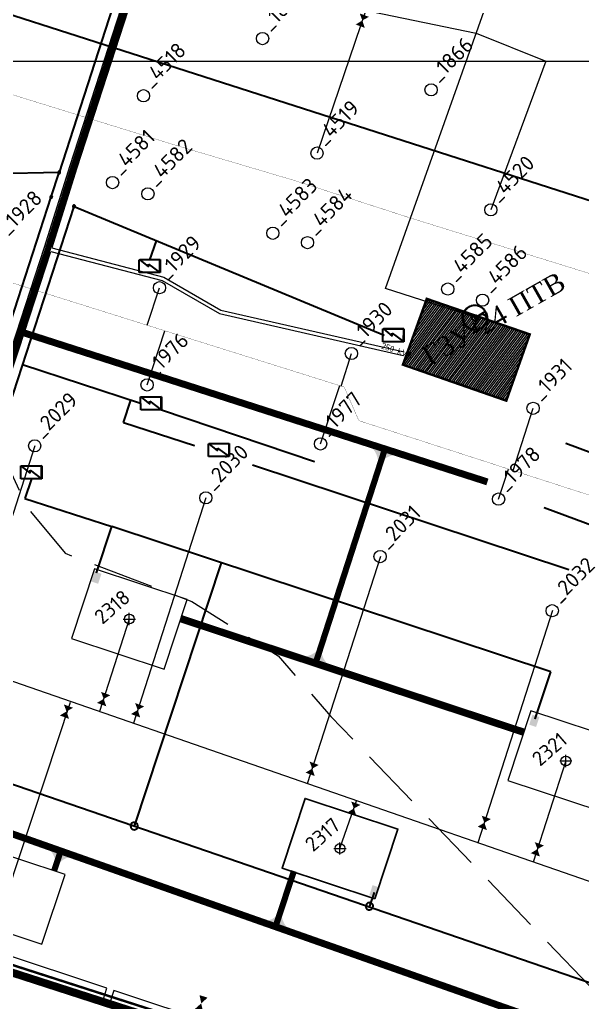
# Model space of a CAD drawing. Header units: millimetres. Extents: x 519 to 9564855, y -810 to 5021775.
# Drawn here: x 9536271 to 9536732, y 4997231 to 4998034 of the extents above; entities that cross this region are included whole.
import ezdxf

# ---------------------------------------------------------------- set-up
doc = ezdxf.new("R2010")
doc.units = ezdxf.units.MM
doc.header["$LTSCALE"] = 2
doc.header["$MEASUREMENT"] = 0
doc.header["$PDMODE"] = 2
doc.header["$PDSIZE"] = 5
doc.linetypes.add('92051501$0$GROUND2', pattern=[35, 25, -10])
for name, color, linetype in [('COMPOUND', 3, 'Continuous'), ('Existing roads', 41, 'Continuous'), ('FIBERGLASS', 212, 'Continuous'), ('Future Roads', 44, 'Continuous'), ('OilColl&Flowlines', 3, 'Continuous'), ('OLD WELLS(dr.bfr2000)', 24, 'Continuous'), ('ROAD_FIELD', 255, '92051501$0$GROUND2'), ('ROAD_GROUND', 9, 'Continuous'), ('Stage 10 wells', 7, 'Continuous'), ('Stage 9.Frame&Text', 7, 'Continuous'), ('Скважины на 2015 год', 7, 'Continuous')]:
    doc.layers.add(name, color=color, linetype=linetype)
for name, color, linetype, lineweight in [('PPLINE_GAS', 4, 'GAS_LINE', 30), ('WELLS(drilled after 2000y)', 6, 'Continuous', 40), ('Электро', 1, 'Continuous', 30), ('Электроснаб', 1, 'Continuous', 18), ('Электроснабжене', 1, 'Continuous', 18)]:
    doc.layers.add(name, color=color, linetype=linetype, lineweight=lineweight)
doc.styles.add('92051501$0$STANDARD', font='simplex.shx')
doc.styles.add('Elect', font='isocpeur.ttf')
doc.styles.add('GeoApp', font='', dxfattribs={"height": 1})
doc.styles.get("Standard").update_dxf_attribs({"font": 'isocpeur.ttf', "width": 0.5})
doc.styles.get('GeoApp').set_extended_font_data('D431', italic=True)
doc.linetypes.add('g5_121_g', pattern='A,4,-0.4,["Г",GeoApp,S=1,R=0,X=0,Y=-0.5],-1.2,12', length=17.6)
doc.linetypes.add('GAS_LINE', pattern='A,0.5,-0.2,["G",92051501$0$STANDARD,S=0.1,R=0,X=-0.1,Y=-0.05],-0.05', length=0.75)
doc.linetypes.add('WTR_LINE', pattern='A,0.5,-0.2,["W",92051501$0$STANDARD,S=0.1,R=0,X=-0.1,Y=-0.05],-0.05', length=0.75)

# ---------------------------------------------------------------- blocks, each defined once
blk = doc.blocks.new('92051501$0$VALVE')
at = {"layer": 'OilColl&Flowlines'}
for points in [[(-5.97, -3.45), (-5.97, 3.45), (0, 0)], [(5.97, -3.45), (0, 0), (5.97, 3.45)]]:
    blk.add_solid(points, dxfattribs=at)
blk = doc.blocks.new('92051501$0$WELLPAD')
at = {"flags": 128}
blk.add_lwpolyline([(40, -30), (-40, -30), (-40, 30), (40, 30)], close=True, dxfattribs=at)

msp = doc.modelspace()

# ---------------------------------------------------------------- hatches: boundary and pattern name
at = {"layer": 'Future Roads', "linetype": 'ByBlock', "lineweight": 0, "ltscale": 25}
h = msp.add_hatch(color=256, dxfattribs=at)
h.paths.add_polyline_path([(9536565.93638, 4997673.34628), (9536564.34914, 4997673.94304, 0.155118741), (9536559.81649, 4997683.48005), (9536568.37209, 4997680.72691)])
h.paths.add_polyline_path([(9536567.46209, 4997672.77265), (9536565.93638, 4997673.34628), (9536568.37209, 4997680.72691), (9536577.16802, 4997677.89643, 0.161550784)])
h = msp.add_hatch(color=256, dxfattribs=at)
h.paths.add_polyline_path([(9536516.49446, 4997518.0028), (9536518.0817, 4997517.40604, 0.155118741), (9536522.61435, 4997507.86903), (9536514.05875, 4997510.62217)])
h.paths.add_polyline_path([(9536514.96875, 4997518.57643), (9536516.49446, 4997518.0028), (9536514.05875, 4997510.62217), (9536505.26282, 4997513.45265, 0.161550784)])
h = msp.add_hatch(color=256, dxfattribs=at)
h.paths.add_polyline_path([(9536302.11899, 4997345.0981), (9536300.53175, 4997345.69486, 0.155118741), (9536295.9991, 4997355.23188), (9536304.5547, 4997352.47873)])
h.paths.add_polyline_path([(9536303.6447, 4997344.52447), (9536302.11899, 4997345.0981), (9536304.5547, 4997352.47873), (9536313.35063, 4997349.64825, 0.161550784)])
h = msp.add_hatch(color=256, dxfattribs=at)
h.paths.add_polyline_path([(9536484.09552, 4997301.84749), (9536485.68276, 4997301.25073, 0.155118741), (9536490.21541, 4997291.71372), (9536481.65981, 4997294.46686)])
h.paths.add_polyline_path([(9536482.56982, 4997302.42112), (9536484.09552, 4997301.84749), (9536481.65981, 4997294.46686), (9536472.86388, 4997297.29734, 0.161550784)])
at = {"layer": 'Скважины на 2015 год', "linetype": 'ByBlock', "lineweight": 0, "ltscale": 5}
h = msp.add_hatch(dxfattribs=at)
h.set_pattern_fill('ANSI31', color=5, scale=12, angle=7.57251357, style=0)
h.set_pattern_definition([(52.572513574, (752248.8094, -1214956.3362), (-1.19118473032, 0.9116353099), [])])
h.paths.add_polyline_path([(9536585.62518, 4997752.79814), (9536669.59348, 4997723.16227), (9536688.2184, 4997775.93287), (9536604.2501, 4997805.56874)])
h.paths.add_polyline_path([(9536607.07438, 4997740.44628), (9536712.29511, 4997800.15295), (9536695.43491, 4997829.86558), (9536590.21418, 4997770.15891)], flags=9)
at = {"layer": 'Электро'}
for points in [[(9536329.88758, 4997574.63383), (9536335.49981, 4997572.77684), (9536338.20704, 4997580.9587), (9536332.59481, 4997582.81569)], [(9536688.05714, 4997457.62645), (9536693.66938, 4997455.76946), (9536696.37661, 4997463.95132), (9536690.76437, 4997465.80831)], [(9536557.26433, 4997318.29867), (9536562.87656, 4997316.44168), (9536565.58379, 4997324.62354), (9536559.97156, 4997326.48053)]]:
    msp.add_hatch(color=256, dxfattribs=at).paths.add_polyline_path(points)
at = {"layer": 'Электроснаб', "lineweight": 0}
for points in [[(9536329.88758, 4997574.63383), (9536335.49981, 4997572.77684), (9536338.20704, 4997580.9587), (9536332.59481, 4997582.81569)], [(9536688.05714, 4997457.62645), (9536693.66938, 4997455.76946), (9536696.37661, 4997463.95132), (9536690.76437, 4997465.80831)], [(9536557.26433, 4997318.29867), (9536562.87656, 4997316.44168), (9536565.58379, 4997324.62354), (9536559.97156, 4997326.48053)]]:
    msp.add_hatch(color=1, dxfattribs=at).paths.add_polyline_path(points)
at = {"layer": 'Электроснабжене', "lineweight": 0}
for points in [[(9536329.88758, 4997574.63383), (9536335.49981, 4997572.77684), (9536338.20704, 4997580.9587), (9536332.59481, 4997582.81569)], [(9536688.05714, 4997457.62645), (9536693.66938, 4997455.76946), (9536696.37661, 4997463.95132), (9536690.76437, 4997465.80831)], [(9536557.26433, 4997318.29867), (9536562.87656, 4997316.44168), (9536565.58379, 4997324.62354), (9536559.97156, 4997326.48053)]]:
    msp.add_hatch(color=1, dxfattribs=at).paths.add_polyline_path(points)

# ---------------------------------------------------------------- linework, layer by layer
at = {"color": 5, "linetype": 'WTR_LINE', "lineweight": 0, "ltscale": 20, "const_width": 0.2}
msp.add_lwpolyline([(9534970.03, 4998379.61), (9535160.17, 4998317.49), (9535255.24, 4998286.43), (9535350.01, 4998254.42), (9535444.62, 4998221.88), (9535541.28, 4998196.76), (9535636.81, 4998167.18), (9535732.33, 4998137.6), (9535827.86, 4998108.02), (9535923.38, 4998078.44), (9536018.91, 4998048.86), (9536114.43, 4998019.28), (9536209.96, 4997989.71), (9536305.48, 4997960.13), (9536401.01, 4997930.55), (9536496.9, 4997902.16), (9536592.06, 4997871.39), (9536687.59, 4997841.81), (9536783.11, 4997812.23), (9536878.64, 4997782.65), (9536974.16, 4997753.07), (9537050.97, 4997729.29)], dxfattribs=at)
at = {"layer": 'COMPOUND', "lineweight": 0, "const_width": 2, "elevation": 0}
msp.add_lwpolyline([(9536688.50693, 4997776.64722), (9536669.30495, 4997722.44792), (9536584.75936, 4997751.88279), (9536604.26132, 4997805.68208), (9536688.50693, 4997776.64722)], dxfattribs=at)
at = {"layer": 'DEFPOINTS', "color": 1, "lineweight": 0, "ltscale": 80}
msp.add_point((9536718, 4997428), dxfattribs=at)
at = {"layer": 'Existing roads', "color": 0, "linetype": 'ByBlock', "lineweight": 0, "ltscale": 80}
msp.add_line((9533000, 4998000), (9548000, 4998000), dxfattribs=at)
at = {"layer": 'Existing roads', "lineweight": 0, "const_width": 5.7, "flags": 128}
for points in [[(9536653.87308, 4997656.03462), (9536275.0253, 4997777.82014)], [(9534695.73982, 4997761.97529), (9537987.91265, 4996697.63345)], [(9536156.1449, 4997406.83021), (9537089.66933, 4997077.86056)]]:
    msp.add_lwpolyline(points, dxfattribs=at)
at = {"layer": 'FIBERGLASS', "lineweight": 0}
for points, const_width in [([(9534504.58, 4997448.42), (9534513.54, 4997479.12), (9534615.88, 4997531.57), (9534692.3, 4997768.79), (9535205.12249, 4997603.68678), (9535767.37692, 4997422.15728), (9535970.77513, 4997356.48811), (9536109.3207, 4997311.48231), (9536413.59982, 4997213.51771), (9536608.27886, 4997150.66361), (9536821.8264, 4997081.71764), (9537068.05, 4997002.22187)], 2), ([(9535085.72343, 4997637.29764), (9537983.34114, 4996705.15232), (9538036.41897, 4996871.78691), (9539300.70304, 4996479.46424), (9539854.97263, 4997035.43373), (9541157.78752, 4996595.10264)], 1)]:
    msp.add_lwpolyline(points, dxfattribs=dict(at, const_width=const_width))
at = {"layer": 'Future Roads', "linetype": 'ByBlock', "lineweight": 0}
msp.add_line((9536150.48296, 4997408.82545), (9537000, 4997109.45961), dxfattribs=at)
at = {"layer": 'Future Roads', "linetype": 'ByBlock', "lineweight": 0, "const_width": 5}
msp.add_lwpolyline([(9536514.17401, 4997510.39367), (9536569.23631, 4997680.42395)], dxfattribs=at)
at = {"layer": 'Future Roads', "linetype": 'ByBlock', "lineweight": 0, "ltscale": 25, "const_width": 6}
msp.add_lwpolyline([(9536403.22681, 4997544.23353), (9536683.6126, 4997451.45896)], dxfattribs=at)
at = {"layer": 'Future Roads', "linetype": 'ByBlock', "lineweight": 0, "const_width": 5, "elevation": 0.00005}
for points in [[(9536299.62052, 4997338.57956), (9536304.86254, 4997354.4228)], [(9536480.55794, 4997292.50857), (9536495.61025, 4997338.00199)]]:
    msp.add_lwpolyline(points, dxfattribs=at)
at = {"layer": 'OilColl&Flowlines', "linetype": 'ByBlock', "lineweight": 0}
for p, q in [((9536554.44079, 4998041.48844), (9536514.5, 4997924.8)), ((9536261, 4997319.3), (9536312.86871, 4997476.05901)), ((9536533.29, 4997356.45), (9536546.73619, 4997395.49166))]:
    msp.add_line(p, q, dxfattribs=at)
at = {"layer": 'OilColl&Flowlines', "lineweight": 0}
for p, q in [((9537054.13684, 4997219.54957), (9535176.20577, 4997870.72557)), ((9536375.55166, 4997784.12942), (9536385.7, 4997814.8)), ((9536375.5, 4997735.3), (9536390.11342, 4997779.5635)), ((9536534.13918, 4997734.40345), (9536542.6, 4997761)), ((9536517.4, 4997687.1), (9536533.07157, 4997734.73821)), ((9536674.91455, 4997665.36949), (9536691.2, 4997716.2)), ((9536663, 4997642), (9536671.0918, 4997666.57643)), ((9536342.7243, 4997242.21901), (9535778.79306, 4997428.81364)), ((9536339.8971, 4997233.67459), (9536342.7243, 4997242.21901)), ((9536348.42057, 4997240.33421), (9536345.59338, 4997231.7898)), ((9537068.05, 4997002.22187), (9536348.42057, 4997240.33421)), ((9536345.59338, 4997231.7898), (9536339.8971, 4997233.67459))]:
    msp.add_line(p, q, dxfattribs=at)
at = {"layer": 'OilColl&Flowlines', "color": 3, "linetype": 'ByBlock', "lineweight": 0, "ltscale": 25}
for p, q in [((9536283.6, 4997685.5), (9536226.22449, 4997506.62967)), ((9536423.6, 4997643), (9536364.35328, 4997458.73327)), ((9536566.32471, 4997595.12257), (9536506.57882, 4997409.4163)), ((9536707.12471, 4997550.92257), (9536645.94795, 4997361.0898)), ((9536361, 4997544), (9536336.72259, 4997468.31426)), ((9536718, 4997428), (9536691.38767, 4997345.3335))]:
    msp.add_line(p, q, dxfattribs=at)
at = {"layer": 'OilColl&Flowlines', "lineweight": 0}
for points in [[(9536643.562, 4997790.758), (9536570.578, 4997814.166), (9536749.14, 4998316.423)], [(9535923.344, 4998171.854), (9536644.76093, 4998022.82685)], [(9536644.76093, 4998022.82685), (9536701.76796, 4998000)], [(9536701.76796, 4998000), (9536656.7, 4997878.4)], [(9536643.56173, 4997800.7287), (9536643.56173, 4997800.7287), (9536644.09146, 4997800.71831), (9536644.61079, 4997800.67677), (9536645.13013, 4997800.60406), (9536645.63908, 4997800.52097), (9536646.13764, 4997800.39633), (9536646.62581, 4997800.2613), (9536647.11399, 4997800.09511), (9536647.58139, 4997799.90815), (9536648.03841, 4997799.70042), (9536648.48504, 4997799.47191), (9536648.92128, 4997799.22263), (9536649.34713, 4997798.95257), (9536649.75221, 4997798.66174), (9536650.14691, 4997798.35014), (9536650.52083, 4997798.02816), (9536650.88437, 4997797.68539), (9536651.22713, 4997797.32186), (9536651.5595, 4997796.94794), (9536651.8711, 4997796.55324), (9536652.16193, 4997796.14816), (9536652.43199, 4997795.72231), (9536652.68127, 4997795.28606), (9536652.90977, 4997794.83943), (9536653.1279, 4997794.38242), (9536653.31486, 4997793.90463), (9536653.48104, 4997793.42684), (9536653.61607, 4997792.92828), (9536653.73032, 4997792.42972), (9536653.8238, 4997791.92077), (9536653.89651, 4997791.40143), (9536653.93806, 4997790.87171), (9536653.94845, 4997790.34199), (9536653.94845, 4997790.34199), (9536653.93806, 4997789.80188), (9536653.89651, 4997789.27216), (9536653.8238, 4997788.75282), (9536653.73032, 4997788.24387), (9536653.61607, 4997787.74531), (9536653.48104, 4997787.24675), (9536653.31486, 4997786.75857), (9536653.1279, 4997786.29117), (9536652.90977, 4997785.83416), (9536652.68127, 4997785.38753), (9536652.43199, 4997784.95129), (9536652.16193, 4997784.52543), (9536651.8711, 4997784.12035), (9536651.5595, 4997783.72565), (9536651.22713, 4997783.35173), (9536650.88437, 4997782.9882), (9536650.52083, 4997782.64544), (9536650.14691, 4997782.32345), (9536649.75221, 4997782.01185), (9536649.34713, 4997781.72102), (9536648.92128, 4997781.45097), (9536648.48504, 4997781.20168), (9536648.03841, 4997780.97318), (9536647.58139, 4997780.76544), (9536647.11399, 4997780.57848), (9536646.62581, 4997780.42268), (9536646.13764, 4997780.27727), (9536645.63908, 4997780.16301), (9536645.13013, 4997780.06953), (9536644.61079, 4997780.00721), (9536644.09146, 4997779.96567), (9536643.56173, 4997779.95528), (9536643.56173, 4997779.95528), (9536643.02163, 4997779.96567), (9536642.4919, 4997780.00721), (9536641.97257, 4997780.06953), (9536641.46362, 4997780.16301), (9536640.95467, 4997780.27727), (9536640.4665, 4997780.42268), (9536639.97832, 4997780.57848), (9536639.51092, 4997780.76544), (9536639.04352, 4997780.97318), (9536638.59689, 4997781.20168), (9536638.16065, 4997781.45097), (9536637.74518, 4997781.72102), (9536637.3401, 4997782.01185), (9536636.9454, 4997782.32345), (9536636.57148, 4997782.64544), (9536636.20794, 4997782.9882), (9536635.86518, 4997783.35173), (9536635.53281, 4997783.72565), (9536635.23159, 4997784.12035), (9536634.94077, 4997784.52543), (9536634.67071, 4997784.95129), (9536634.42143, 4997785.38753), (9536634.19292, 4997785.83416), (9536633.98519, 4997786.29117), (9536633.79823, 4997786.75857), (9536633.64243, 4997787.24675), (9536633.49701, 4997787.74531), (9536633.38276, 4997788.24387), (9536633.28928, 4997788.75282), (9536633.22696, 4997789.27216), (9536633.18541, 4997789.80188), (9536633.17502, 4997790.34199), (9536633.17502, 4997790.34199), (9536633.18541, 4997790.87171), (9536633.22696, 4997791.40143), (9536633.28928, 4997791.92077), (9536633.38276, 4997792.42972), (9536633.49701, 4997792.92828), (9536633.64243, 4997793.42684), (9536633.79823, 4997793.90463), (9536633.98519, 4997794.38242), (9536634.19292, 4997794.83943), (9536634.42143, 4997795.28606), (9536634.67071, 4997795.72231), (9536634.94077, 4997796.14816), (9536635.23159, 4997796.55324), (9536635.53281, 4997796.94794), (9536635.86518, 4997797.32186), (9536636.20794, 4997797.68539), (9536636.57148, 4997798.02816), (9536636.9454, 4997798.35014), (9536637.3401, 4997798.66174), (9536637.74518, 4997798.95257), (9536638.16065, 4997799.22263), (9536638.59689, 4997799.47191), (9536639.04352, 4997799.70042), (9536639.51092, 4997799.90815), (9536639.97832, 4997800.09511), (9536640.4665, 4997800.2613), (9536640.95467, 4997800.39633), (9536641.46362, 4997800.52097), (9536641.97257, 4997800.60406), (9536642.4919, 4997800.67677), (9536643.02163, 4997800.71831), (9536643.56173, 4997800.7287)], [(9536641.69213, 4997791.76497), (9536641.69213, 4997791.76497), (9536641.89986, 4997792.01425), (9536642.13876, 4997792.23237), (9536642.39842, 4997792.40894), (9536642.65809, 4997792.54397), (9536642.93853, 4997792.63745), (9536643.22936, 4997792.71016), (9536643.52019, 4997792.74132), (9536643.81102, 4997792.74132), (9536644.09146, 4997792.71016), (9536644.3719, 4997792.64784), (9536644.63157, 4997792.56475), (9536644.87046, 4997792.45049), (9536645.09897, 4997792.31546), (9536645.28593, 4997792.14928), (9536645.45212, 4997791.9727), (9536645.58714, 4997791.76497), (9536651.67376, 4997795.57689), (9536651.67376, 4997795.57689), (9536651.52834, 4997795.81579), (9536651.36215, 4997796.04429), (9536651.19597, 4997796.2728), (9536651.01939, 4997796.50131), (9536650.83243, 4997796.71943), (9536650.64547, 4997796.93755), (9536650.43774, 4997797.14528), (9536650.23, 4997797.35302), (9536650.01188, 4997797.55037), (9536649.79376, 4997797.74771), (9536649.55487, 4997797.93467), (9536649.31597, 4997798.11125), (9536649.07708, 4997798.28782), (9536648.8278, 4997798.45401), (9536648.56813, 4997798.6202), (9536648.30846, 4997798.76561), (9536648.03841, 4997798.91103), (9536647.76835, 4997799.05644), (9536647.48791, 4997799.18108), (9536647.20747, 4997799.30572), (9536646.92703, 4997799.41997), (9536646.6362, 4997799.52384), (9536646.34537, 4997799.61732), (9536646.05455, 4997799.70042), (9536645.75333, 4997799.78351), (9536645.45212, 4997799.84583), (9536645.1509, 4997799.90815), (9536644.8393, 4997799.96008), (9536644.53809, 4997799.99124), (9536644.22648, 4997800.0224), (9536643.91488, 4997800.03279), (9536643.60328, 4997800.04318), (9536643.60328, 4997800.04318), (9536643.29168, 4997800.03279), (9536642.98008, 4997800.0224), (9536642.66848, 4997799.99124), (9536642.35688, 4997799.96008), (9536642.05566, 4997799.90815), (9536641.75445, 4997799.85622), (9536641.45323, 4997799.7939), (9536641.1624, 4997799.72119), (9536640.86119, 4997799.62771), (9536640.58075, 4997799.53423), (9536640.28992, 4997799.44075), (9536640.00948, 4997799.32649), (9536639.73943, 4997799.20185), (9536639.46937, 4997799.07721), (9536639.19932, 4997798.94219), (9536638.93965, 4997798.79677), (9536638.67998, 4997798.65136), (9536638.4307, 4997798.48517), (9536638.18142, 4997798.31898), (9536637.94252, 4997798.1528), (9536637.71402, 4997797.96583), (9536637.48551, 4997797.77887), (9536637.26739, 4997797.59191), (9536637.04927, 4997797.38418), (9536636.84153, 4997797.17644), (9536636.64419, 4997796.96871), (9536636.45722, 4997796.75059), (9536636.27026, 4997796.52208), (9536636.09369, 4997796.29357), (9536635.91712, 4997796.06507), (9536635.76132, 4997795.82617), (9536635.60551, 4997795.57689), (9536641.69213, 4997791.76497)], [(9536643.15665, 4997787.95305), (9536643.15665, 4997787.95305), (9536642.91776, 4997788.03614), (9536642.68925, 4997788.12962), (9536642.46074, 4997788.25426), (9536642.25301, 4997788.38929), (9536642.05566, 4997788.54509), (9536641.87909, 4997788.71128), (9536641.7129, 4997788.89824), (9536641.57787, 4997789.09558), (9536641.45323, 4997789.30332), (9536641.34937, 4997789.52144), (9536641.27666, 4997789.74995), (9536641.22473, 4997789.98884), (9536641.20395, 4997790.23812), (9536641.21434, 4997790.4874), (9536641.25589, 4997790.73668), (9536641.32859, 4997790.99635), (9536635.12773, 4997794.89137), (9536635.12773, 4997794.89137), (9536634.9927, 4997794.64209), (9536634.86806, 4997794.39281), (9536634.7538, 4997794.13314), (9536634.64994, 4997793.87347), (9536634.54607, 4997793.60342), (9536634.45259, 4997793.32298), (9536634.3695, 4997793.05292), (9536634.29679, 4997792.76209), (9536634.23447, 4997792.48165), (9536634.18254, 4997792.19082), (9536634.1306, 4997791.9), (9536634.09944, 4997791.60917), (9536634.06828, 4997791.30795), (9536634.04751, 4997791.00674), (9536634.03712, 4997790.70552), (9536634.03712, 4997790.40431), (9536634.04751, 4997790.10309), (9536634.06828, 4997789.80188), (9536634.08905, 4997789.49028), (9536634.1306, 4997789.18906), (9536634.17215, 4997788.88785), (9536634.23447, 4997788.58664), (9536634.29679, 4997788.28542), (9536634.3695, 4997787.98421), (9536634.45259, 4997787.68299), (9536634.54607, 4997787.39216), (9536634.64994, 4997787.10134), (9536634.76419, 4997786.81051), (9536634.88883, 4997786.51968), (9536635.02386, 4997786.23924), (9536635.16927, 4997785.9588), (9536635.32507, 4997785.67836), (9536635.32507, 4997785.67836), (9536635.48087, 4997785.4083), (9536635.65745, 4997785.14863), (9536635.82364, 4997784.88897), (9536636.0106, 4997784.63969), (9536636.20794, 4997784.40079), (9536636.40529, 4997784.1619), (9536636.60264, 4997783.93339), (9536636.82076, 4997783.71527), (9536637.02849, 4997783.50753), (9536637.257, 4997783.2998), (9536637.48551, 4997783.10245), (9536637.7244, 4997782.91549), (9536637.9633, 4997782.72853), (9536638.20219, 4997782.56234), (9536638.45147, 4997782.39616), (9536638.71114, 4997782.24036), (9536638.96042, 4997782.08455), (9536639.23048, 4997781.94953), (9536639.49014, 4997781.8145), (9536639.7602, 4997781.68986), (9536640.03025, 4997781.57561), (9536640.31069, 4997781.47174), (9536640.58075, 4997781.36787), (9536640.86119, 4997781.28478), (9536641.15202, 4997781.20168), (9536641.43246, 4997781.12898), (9536641.7129, 4997781.06666), (9536642.00373, 4997781.01472), (9536642.29456, 4997780.96279), (9536642.575, 4997780.93163), (9536642.86583, 4997780.91086), (9536643.15665, 4997780.89008), (9536643.15665, 4997787.95305)], [(9536643.64483, 4997790.99635), (9536643.64483, 4997790.99635), (9536643.5098, 4997790.98597), (9536643.38516, 4997790.94442), (9536643.28129, 4997790.8821), (9536643.17743, 4997790.80939), (9536643.10472, 4997790.70552), (9536643.0424, 4997790.60166), (9536643.00085, 4997790.47702), (9536642.99047, 4997790.34199), (9536642.99047, 4997790.34199), (9536643.00085, 4997790.20696), (9536643.0424, 4997790.09271), (9536643.10472, 4997789.97845), (9536643.17743, 4997789.88497), (9536643.28129, 4997789.80188), (9536643.38516, 4997789.74995), (9536643.5098, 4997789.7084), (9536643.64483, 4997789.69801), (9536643.64483, 4997789.69801), (9536643.77986, 4997789.7084), (9536643.89411, 4997789.74995), (9536644.00836, 4997789.80188), (9536644.10184, 4997789.88497), (9536644.18494, 4997789.97845), (9536644.23687, 4997790.09271), (9536644.27842, 4997790.20696), (9536644.2888, 4997790.34199), (9536644.2888, 4997790.34199), (9536644.27842, 4997790.47702), (9536644.23687, 4997790.60166), (9536644.18494, 4997790.70552), (9536644.10184, 4997790.80939), (9536644.00836, 4997790.8821), (9536643.89411, 4997790.94442), (9536643.77986, 4997790.98597), (9536643.64483, 4997790.99635)], [(9536645.95068, 4997790.99635), (9536645.95068, 4997790.99635), (9536646.013, 4997790.7263), (9536646.04416, 4997790.45624), (9536646.04416, 4997790.19658), (9536646.02339, 4997789.94729), (9536645.98184, 4997789.69801), (9536645.91952, 4997789.45912), (9536645.82604, 4997789.241), (9536645.72217, 4997789.03326), (9536645.58714, 4997788.83592), (9536645.42096, 4997788.64896), (9536645.24438, 4997788.49315), (9536645.04703, 4997788.33735), (9536644.82891, 4997788.21271), (9536644.59002, 4997788.10885), (9536644.33035, 4997788.01537), (9536644.04991, 4997787.95305), (9536644.04991, 4997780.89008), (9536644.04991, 4997780.89008), (9536644.33035, 4997780.90047), (9536644.61079, 4997780.92124), (9536644.89123, 4997780.9524), (9536645.17168, 4997780.99395), (9536645.45212, 4997781.04588), (9536645.73256, 4997781.09782), (9536646.013, 4997781.17052), (9536646.29344, 4997781.24323), (9536646.57388, 4997781.32632), (9536646.85432, 4997781.4198), (9536647.13476, 4997781.52367), (9536647.40482, 4997781.62754), (9536647.67487, 4997781.75218), (9536647.94493, 4997781.87682), (9536648.21498, 4997782.01185), (9536648.47465, 4997782.15726), (9536648.73432, 4997782.30268), (9536648.99398, 4997782.46886), (9536649.24327, 4997782.63505), (9536649.49255, 4997782.81162), (9536649.73144, 4997782.9882), (9536649.97034, 4997783.18555), (9536650.19884, 4997783.38289), (9536650.42735, 4997783.59063), (9536650.64547, 4997783.79836), (9536650.85321, 4997784.02687), (9536651.06094, 4997784.25538), (9536651.25829, 4997784.49427), (9536651.44525, 4997784.73317), (9536651.63221, 4997784.98245), (9536651.7984, 4997785.24211), (9536651.96458, 4997785.51217), (9536651.96458, 4997785.51217), (9536652.12038, 4997785.79261), (9536652.2658, 4997786.07305), (9536652.40083, 4997786.36388), (9536652.52547, 4997786.64432), (9536652.62933, 4997786.93515), (9536652.7332, 4997787.23636), (9536652.82668, 4997787.52719), (9536652.90977, 4997787.81802), (9536652.98248, 4997788.11923), (9536653.05519, 4997788.42045), (9536653.10712, 4997788.71128), (9536653.14867, 4997789.01249), (9536653.17983, 4997789.3137), (9536653.21099, 4997789.61492), (9536653.22138, 4997789.90575), (9536653.23176, 4997790.20696), (9536653.23176, 4997790.50818), (9536653.21099, 4997790.799), (9536653.19022, 4997791.08983), (9536653.15906, 4997791.39105), (9536653.1279, 4997791.68187), (9536653.07596, 4997791.96232), (9536653.02403, 4997792.25314), (9536652.95132, 4997792.53359), (9536652.87861, 4997792.81403), (9536652.79552, 4997793.09447), (9536652.70204, 4997793.37491), (9536652.60856, 4997793.64496), (9536652.49431, 4997793.90463), (9536652.38005, 4997794.17469), (9536652.25541, 4997794.43435), (9536652.12038, 4997794.68363), (9536645.95068, 4997790.99635)]]:
    msp.add_lwpolyline(points, dxfattribs=at)
at = {"layer": 'OilColl&Flowlines', "linetype": 'ByBlock', "lineweight": 0}
for points in [[(9536553.17548, 4998037.54327, 8, 0, 0), (9536551.57985, 4998033.20539, 0, 8, 0), (9536549.86058, 4998028.53138, 8, 8, 0)], [(9536311.21725, 4997472.79454, 8, 0, 0), (9536309.62162, 4997468.45666, 0, 8, 0), (9536307.90234, 4997463.78264, 8, 8, 0)], [(9536546.22276, 4997393.45549, 8, 0, 0), (9536544.62713, 4997389.11761, 0, 8, 0), (9536542.90786, 4997384.44359, 8, 8, 0)]]:
    msp.add_lwpolyline(points, format="xyseb", dxfattribs=at)
at = {"layer": 'OilColl&Flowlines', "color": 3, "linetype": 'ByBlock', "lineweight": 0}
for points in [[(9536341.65553, 4997483.05632, 8, 0, 0), (9536340.0599, 4997478.71844, 0, 8, 0), (9536338.34062, 4997474.04443, 8, 8, 0)], [(9536369.45108, 4997473.94513, 8, 0, 0), (9536367.85545, 4997469.60725, 0, 8, 0), (9536366.13617, 4997464.93323, 8, 8, 0)], [(9536512.17578, 4997426.0677, 8, 0, 0), (9536510.58015, 4997421.72982, 0, 8, 0), (9536508.86088, 4997417.0558, 8, 8, 0)], [(9536652.97578, 4997381.8677, 8, 0, 0), (9536651.38015, 4997377.52982, 0, 8, 0), (9536649.66088, 4997372.8558, 8, 8, 0)], [(9536696.38864, 4997360.24946, 8, 0, 0), (9536694.793, 4997355.91158, 0, 8, 0), (9536693.07373, 4997351.23756, 8, 8, 0)]]:
    msp.add_lwpolyline(points, format="xyseb", dxfattribs=at)
at = {"layer": 'OLD WELLS(dr.bfr2000)', "lineweight": 0}
for centre in [(9536470, 4998018.4), (9536607.8, 4997976.5), (9536372.6, 4997971.7), (9536514.5, 4997924.8), (9536347.3, 4997900.7), (9536376.2, 4997891.5), (9536656.7, 4997878.4), (9536478.4, 4997859.3), (9536506.7, 4997851.6), (9536385.7, 4997814.8), (9536621.4, 4997813.7), (9536649.9, 4997804.6), (9536542.6, 4997761), (9536375.5, 4997735.3), (9536691.2, 4997716.2), (9536517.4, 4997687.1), (9536283.6, 4997685.5), (9536423.6, 4997643), (9536663, 4997642), (9536566.1, 4997595), (9536706.9, 4997550.8)]:
    msp.add_circle(centre, 5, dxfattribs=at)
at = {"layer": 'PPLINE_GAS', "linetype": 'g5_121_g'}
msp.add_lwpolyline([(9534778.5479, 4998536.78098), (9534874.18051, 4998503.20616), (9535072.84513, 4998402.39372), (9535451.90206, 4998298.75678), (9537303.35592, 4997704.5983), (9537377.97521, 4997927.57471), (9538200.14956, 4997654.43587), (9538214.55082, 4997649.50142), (9538234.24131, 4997643.04917), (9538590.1015, 4997520.55902), (9539125.3331, 4997334.13457), (9539210.91174, 4997304.42884), (9539345.38339, 4997257.75155), (9539456.46224, 4997220.86465), (9539620.38329, 4997166.42999), (9539867.53158, 4997084.35735), (9540014.59686, 4997034.46686), (9540009.45675, 4997018.26256), (9541300.177, 4996571.493), (9541398.857, 4996623.815), (9541532.03867, 4997015.00349), (9541563.89422, 4997108.93401), (9541575.96726, 4997105.29839)], dxfattribs=at)
at = {"layer": 'ROAD_FIELD', "lineweight": 0, "flags": 128}
msp.add_lwpolyline([(9536249.754, 4997694.739), (9536277.585, 4997634.946), (9536308.49985, 4997597.70918), (9536412.106, 4997558.371), (9536482.68061, 4997513.85071), (9536525.90803, 4997464.29797), (9536699.73709, 4997283.46107), (9536922.398, 4997050.137), (9537362.867, 4996601.704), (9537410.54807, 4996550.21682)], dxfattribs=at)
at = {"layer": 'ROAD_GROUND', "color": 8, "lineweight": 0, "const_width": 5}
msp.add_lwpolyline([(9535988.54917, 4996880.92909), (9536012.26857, 4996960.63404), (9536221.58621, 4997624.28942), (9536247.1937, 4997703.41198), (9536267.69001, 4997765.10092), (9536294.58655, 4997846.99123), (9536315.57883, 4997913.86664), (9536381.66629, 4998117.81935), (9536430.13683, 4998301.79054)], dxfattribs=at)
at = {"layer": 'ROAD_GROUND', "lineweight": 0}
for points in [[(9535987.33509, 4996887.35591), (9536009.40014, 4996961.51307), (9536218.72852, 4997625.2025), (9536244.34306, 4997704.34683), (9536264.83981, 4997766.03707), (9536291.72426, 4997847.88971), (9536312.72067, 4997914.77828), (9536378.78659, 4998118.66455), (9536427.23583, 4998302.55486)], [(9536297.90608, 4997847.54936), (9536318.437, 4997912.955), (9536384.54598, 4998116.97415), (9536434.54297, 4998306.73902)], [(9535993.08592, 4996885.64478), (9536015.137, 4996959.755), (9536224.437, 4997623.355), (9536250.037, 4997702.455), (9536270.537, 4997764.155), (9536296.90799, 4997844.44439)], [(9536296.9009, 4997844.42279), (9536387.937, 4997820.555), (9536434.737, 4997793.655), (9536585.037, 4997759.455)], [(9536297.66172, 4997847.32471), (9536389.08499, 4997823.35542), (9536435.84164, 4997796.48033), (9536585.70262, 4997762.38023)]]:
    msp.add_lwpolyline(points, dxfattribs=at)
at = {"layer": 'Stage 10 wells', "color": 0, "linetype": 'ByBlock', "lineweight": 0}
for points in [[(9536313.58202, 4997528.0776), (9536389.56254, 4997502.93702), (9536408.41798, 4997559.92241), (9536332.43745, 4997585.06299)], [(9536670.58202, 4997412.0776), (9536746.56254, 4997386.93702), (9536765.41798, 4997443.92241), (9536689.43745, 4997469.06299)]]:
    msp.add_lwpolyline(points, close=True, dxfattribs=at)
for centre in [(9536361, 4997544), (9536718, 4997428)]:
    msp.add_circle(centre, 4, dxfattribs=at)
for p in [(9536361, 4997544), (9536718, 4997428)]:
    msp.add_point(p, dxfattribs=at)
at = {"layer": 'Stage 9.Frame&Text', "color": 0, "linetype": 'ByBlock', "lineweight": 0, "elevation": 0.00005}
msp.add_lwpolyline([(9536213.59218, 4997303.28591), (9536289.5727, 4997278.14533), (9536308.42814, 4997335.13072), (9536232.44761, 4997360.2713)], close=True, dxfattribs=at)
at = {"layer": 'Stage 9.Frame&Text', "color": 0, "linetype": 'ByBlock', "lineweight": 0}
msp.add_circle((9536533.29, 4997356.45), 4, dxfattribs=at)
msp.add_point((9536533.29, 4997356.45), dxfattribs=at)
at = {"layer": 'WELLS(drilled after 2000y)', "color": 3, "linetype": 'ByBlock', "lineweight": 0, "ltscale": 50, "const_width": 0.2}
msp.add_lwpolyline([(9537409.84524, 4998630.24042), (9537247.95011, 4998125.57225), (9537254.36749, 4998013.75625), (9537224.09157, 4997923.70977), (9537222.9636, 4997853.71886), (9537134.38177, 4997535.83011), (9536796.64862, 4997648.4015), (9536752.37299, 4997640.35981), (9536548.72509, 4997706.11339), (9536536.70349, 4997733.5994), (9535089.19293, 4998187.47405), (9535089.19293, 4998187.47405), (9535089.19293, 4998187.47405)], dxfattribs=at)
at = {"layer": 'Электро', "ltscale": 0.05}
for p, q in [((9536318.40336, 4997953.60333, 0), (9536375.99376, 4998131.57411, 0)), ((9536244.26739, 4997726.52856, 0), (9536297.12443, 4997889.01757, 0)), ((9536172.51039, 4997440.88087, 0), (9536315.76207, 4997881.27487, 0)), ((9536315.76207, 4997881.27487, 0), (9536569.40711, 4997775.90221, 0)), ((9536377.76159, 4997837.64129, 0), (9536383.09154, 4997853.04653, 0)), ((9536781.95023, 4997663.55385), (9536718.0065, 4997687.39822)), ((9536764.301, 4997611.10721, 0), (9536700.35728, 4997634.95159, 0)), ((9536334.12076, 4997581.66924), (9536346.64446, 4997619.51871)), ((9536705.5968, 4997500.74788), (9536346.64446, 4997619.51871)), ((9536436.21124, 4997589.88268), (9536365.03616, 4997374.77547)), ((9536692.92339, 4997462.44596), (9536705.5968, 4997500.74788)), ((9536153.51862, 4997447.40285, 0), (9536763.80541, 4997237.8238)), ((9536561.30582, 4997320.53785), (9536557.42988, 4997309.20927, 0))]:
    msp.add_line(p, q, dxfattribs=at)
at = {"layer": 'Электро'}
for p, q in [((9536318.14949, 4997953.68733, 0), (9536303.61913, 4997908.96746, 0)), ((9536303.61913, 4997908.96746, 0), (9536240.73993, 4997907.53561)), ((9536297.12443, 4997889.01757, 0), (9536303.61913, 4997908.96746, 0)), ((9536369.10821, 4997837.68619, 0), (9536386.15664, 4997837.79052, 0)), ((9536369.17292, 4997827.11384, 0), (9536369.10821, 4997837.68619, 0)), ((9536386.05939, 4997837.69207, 0), (9536369.46379, 4997837.59051, 0)), ((9536369.46379, 4997837.59051, 0), (9536376.67557, 4997831.76328, 0)), ((9536385.9857, 4997827.24961, 0), (9536386.05939, 4997837.69207, 0)), ((9536386.15664, 4997837.79052, 0), (9536386.22135, 4997827.21817, 0)), ((9536376.67557, 4997831.76328, 0), (9536376.66103, 4997834.13851, 0)), ((9536376.66103, 4997834.13851, 0), (9536385.9857, 4997827.24961, 0)), ((9536386.22135, 4997827.21817, 0), (9536369.17292, 4997827.11384, 0)), ((9536568.39459, 4997781.10279, 0), (9536585.44302, 4997781.20713, 0)), ((9536568.45929, 4997770.53044, 0), (9536568.39459, 4997781.10279, 0)), ((9536585.39619, 4997781.21506, 0), (9536568.80059, 4997781.1135, 0)), ((9536568.80059, 4997781.1135, 0), (9536576.01237, 4997775.28626, 0)), ((9536585.3225, 4997770.7726, 0), (9536585.39619, 4997781.21506, 0)), ((9536585.44302, 4997781.20713, 0), (9536585.50772, 4997770.63478, 0)), ((9536576.01237, 4997775.28626, 0), (9536575.99784, 4997777.6615, 0)), ((9536575.99784, 4997777.6615, 0), (9536585.3225, 4997770.7726, 0)), ((9536585.50772, 4997770.63478, 0), (9536568.45929, 4997770.53044, 0)), ((9536370.24722, 4997720.21397, 0), (9536273.59464, 4997751.64091, 0)), ((9536370.21486, 4997725.50015, 0), (9536387.2633, 4997725.60449, 0)), ((9536370.27957, 4997714.9278, 0), (9536370.21486, 4997725.50015, 0)), ((9536387.16604, 4997725.50604, 0), (9536370.57044, 4997725.40447, 0)), ((9536370.57044, 4997725.40447, 0), (9536377.78222, 4997719.57724, 0)), ((9536387.09235, 4997715.06357, 0), (9536387.16604, 4997725.50604, 0)), ((9536387.2633, 4997725.60449, 0), (9536387.328, 4997715.03213, 0)), ((9536356.16872, 4997704.6331, 0), (9536362.1781, 4997722.83785, 0)), ((9536377.78222, 4997719.57724, 0), (9536377.76769, 4997721.95247, 0)), ((9536377.76769, 4997721.95247, 0), (9536387.09235, 4997715.06357, 0)), ((9536387.328, 4997715.03213, 0), (9536370.27957, 4997714.9278, 0)), ((9536387.328, 4997715.03213, 0), (9536512.34718, 4997672.62569, 0)), ((9536356.16872, 4997704.6331, 0), (9536414.25686, 4997685.77002)), ((9536425.64318, 4997687.27796, 0), (9536442.69161, 4997687.3823, 0)), ((9536425.70788, 4997676.70561, 0), (9536425.64318, 4997687.27796, 0)), ((9536442.59436, 4997687.28385, 0), (9536425.99876, 4997687.18228, 0)), ((9536425.99876, 4997687.18228, 0), (9536433.21054, 4997681.35505, 0)), ((9536433.21054, 4997681.35505, 0), (9536433.196, 4997683.73028, 0)), ((9536433.196, 4997683.73028, 0), (9536442.52067, 4997676.84139, 0)), ((9536442.52067, 4997676.84139, 0), (9536442.59436, 4997687.28385, 0)), ((9536442.69161, 4997687.3823, 0), (9536442.75631, 4997676.80995, 0)), ((9536442.75631, 4997676.80995, 0), (9536425.70788, 4997676.70561, 0)), ((9536272.29924, 4997669.12348, 0), (9536289.34767, 4997669.22782, 0)), ((9536272.36394, 4997658.55113, 0), (9536272.29924, 4997669.12348, 0)), ((9536289.25042, 4997669.12937, 0), (9536272.65482, 4997669.0278, 0)), ((9536272.65482, 4997669.0278, 0), (9536279.8666, 4997663.20057, 0)), ((9536289.17673, 4997658.68691, 0), (9536289.25042, 4997669.12937, 0)), ((9536289.34767, 4997669.22782, 0), (9536289.41237, 4997658.65547, 0)), ((9536461.72069, 4997670.0651, 0), (9536720.4025, 4997584.47197, 0)), ((9536279.8666, 4997663.20057, 0), (9536279.85206, 4997665.5758, 0)), ((9536279.85206, 4997665.5758, 0), (9536289.17673, 4997658.68691, 0)), ((9536289.41237, 4997658.65547, 0), (9536272.36394, 4997658.55113, 0)), ((9536280.88816, 4997658.6033, 0), (9536275.51808, 4997642.3737, 0))]:
    msp.add_line(p, q, dxfattribs=at)
at = {"layer": 'Электро', "ltscale": 25}
msp.add_line((9536275.51808, 4997642.3737, 0), (9536346.64446, 4997619.51871), dxfattribs=at)
at = {"layer": 'Электро'}
for centre, radius, start, end in [((9536303.61913, 4997908.96746, 0), 1, 162, 342), ((9536303.61913, 4997908.96746, 0), 1, 342, 162), ((9536297.12443, 4997889.01757, 0), 1, 162, 342), ((9536297.12443, 4997889.01757, 0), 1, 342, 162), ((9536315.76207, 4997881.27487, 0), 1, 162, 342), ((9536315.76207, 4997881.27487, 0), 1, 342, 162), ((9536365.03616, 4997374.77547), 3, 26.91855455, 206.91855455), ((9536365.03616, 4997374.77547), 3, 206.91855455, 26.91855455)]:
    msp.add_arc(centre, radius, start, end, dxfattribs=at)
at = {"layer": 'Электро', "ltscale": 0.05}
for start, end in [(26.91855455, 206.91855455), (206.91855455, 26.91855455)]:
    msp.add_arc((9536557.42988, 4997309.20927, 0), 3, start, end, dxfattribs=at)
at = {"layer": 'Электроснаб', "color": 1, "lineweight": 0, "ltscale": 0.05}
for p, q in [((9536318.40336, 4997953.60333, 0), (9536375.99376, 4998131.57411, 0)), ((9536244.26739, 4997726.52856, 0), (9536297.12443, 4997889.01757, 0)), ((9536172.51039, 4997440.88087, 0), (9536315.76207, 4997881.27487, 0)), ((9536315.76207, 4997881.27487, 0), (9536569.40711, 4997775.90221, 0)), ((9536377.76159, 4997837.64129, 0), (9536383.09154, 4997853.04653, 0)), ((9536781.95023, 4997663.55385), (9536718.0065, 4997687.39822)), ((9536764.301, 4997611.10721, 0), (9536700.35728, 4997634.95159, 0)), ((9536334.12076, 4997581.66924), (9536346.64446, 4997619.51871)), ((9536705.5968, 4997500.74788), (9536346.64446, 4997619.51871)), ((9536436.21124, 4997589.88268), (9536365.03616, 4997374.77547)), ((9536692.92339, 4997462.44596), (9536705.5968, 4997500.74788)), ((9536153.51862, 4997447.40285, 0), (9536763.80541, 4997237.8238)), ((9536561.30582, 4997320.53785), (9536557.42988, 4997309.20927, 0))]:
    msp.add_line(p, q, dxfattribs=at)
at = {"layer": 'Электроснаб', "color": 1, "lineweight": 0}
for p, q in [((9536318.14949, 4997953.68733, 0), (9536303.61913, 4997908.96746, 0)), ((9536303.61913, 4997908.96746, 0), (9536240.73993, 4997907.53561)), ((9536297.12443, 4997889.01757, 0), (9536303.61913, 4997908.96746, 0)), ((9536369.10821, 4997837.68619, 0), (9536386.15664, 4997837.79052, 0)), ((9536369.17292, 4997827.11384, 0), (9536369.10821, 4997837.68619, 0)), ((9536386.05939, 4997837.69207, 0), (9536369.46379, 4997837.59051, 0)), ((9536369.46379, 4997837.59051, 0), (9536376.67557, 4997831.76328, 0)), ((9536385.9857, 4997827.24961, 0), (9536386.05939, 4997837.69207, 0)), ((9536386.15664, 4997837.79052, 0), (9536386.22135, 4997827.21817, 0)), ((9536376.67557, 4997831.76328, 0), (9536376.66103, 4997834.13851, 0)), ((9536376.66103, 4997834.13851, 0), (9536385.9857, 4997827.24961, 0)), ((9536386.22135, 4997827.21817, 0), (9536369.17292, 4997827.11384, 0)), ((9536568.39459, 4997781.10279, 0), (9536585.44302, 4997781.20713, 0)), ((9536568.45929, 4997770.53044, 0), (9536568.39459, 4997781.10279, 0)), ((9536585.39619, 4997781.21506, 0), (9536568.80059, 4997781.1135, 0)), ((9536568.80059, 4997781.1135, 0), (9536576.01237, 4997775.28626, 0)), ((9536585.3225, 4997770.7726, 0), (9536585.39619, 4997781.21506, 0)), ((9536585.44302, 4997781.20713, 0), (9536585.50772, 4997770.63478, 0)), ((9536576.01237, 4997775.28626, 0), (9536575.99784, 4997777.6615, 0)), ((9536575.99784, 4997777.6615, 0), (9536585.3225, 4997770.7726, 0)), ((9536585.50772, 4997770.63478, 0), (9536568.45929, 4997770.53044, 0)), ((9536370.24722, 4997720.21397, 0), (9536273.59464, 4997751.64091, 0)), ((9536370.21486, 4997725.50015, 0), (9536387.2633, 4997725.60449, 0)), ((9536370.27957, 4997714.9278, 0), (9536370.21486, 4997725.50015, 0)), ((9536387.16604, 4997725.50604, 0), (9536370.57044, 4997725.40447, 0)), ((9536370.57044, 4997725.40447, 0), (9536377.78222, 4997719.57724, 0)), ((9536387.09235, 4997715.06357, 0), (9536387.16604, 4997725.50604, 0)), ((9536387.2633, 4997725.60449, 0), (9536387.328, 4997715.03213, 0)), ((9536356.16872, 4997704.6331, 0), (9536362.1781, 4997722.83785, 0)), ((9536377.78222, 4997719.57724, 0), (9536377.76769, 4997721.95247, 0)), ((9536377.76769, 4997721.95247, 0), (9536387.09235, 4997715.06357, 0)), ((9536387.328, 4997715.03213, 0), (9536370.27957, 4997714.9278, 0)), ((9536387.328, 4997715.03213, 0), (9536512.34718, 4997672.62569, 0)), ((9536356.16872, 4997704.6331, 0), (9536414.25686, 4997685.77002)), ((9536425.64318, 4997687.27796, 0), (9536442.69161, 4997687.3823, 0)), ((9536425.70788, 4997676.70561, 0), (9536425.64318, 4997687.27796, 0)), ((9536442.59436, 4997687.28385, 0), (9536425.99876, 4997687.18228, 0)), ((9536425.99876, 4997687.18228, 0), (9536433.21054, 4997681.35505, 0)), ((9536433.21054, 4997681.35505, 0), (9536433.196, 4997683.73028, 0)), ((9536433.196, 4997683.73028, 0), (9536442.52067, 4997676.84139, 0)), ((9536442.52067, 4997676.84139, 0), (9536442.59436, 4997687.28385, 0)), ((9536442.69161, 4997687.3823, 0), (9536442.75631, 4997676.80995, 0)), ((9536442.75631, 4997676.80995, 0), (9536425.70788, 4997676.70561, 0)), ((9536272.29924, 4997669.12348, 0), (9536289.34767, 4997669.22782, 0)), ((9536272.36394, 4997658.55113, 0), (9536272.29924, 4997669.12348, 0)), ((9536289.25042, 4997669.12937, 0), (9536272.65482, 4997669.0278, 0)), ((9536272.65482, 4997669.0278, 0), (9536279.8666, 4997663.20057, 0)), ((9536289.17673, 4997658.68691, 0), (9536289.25042, 4997669.12937, 0)), ((9536289.34767, 4997669.22782, 0), (9536289.41237, 4997658.65547, 0)), ((9536461.72069, 4997670.0651, 0), (9536720.4025, 4997584.47197, 0)), ((9536279.8666, 4997663.20057, 0), (9536279.85206, 4997665.5758, 0)), ((9536279.85206, 4997665.5758, 0), (9536289.17673, 4997658.68691, 0)), ((9536289.41237, 4997658.65547, 0), (9536272.36394, 4997658.55113, 0)), ((9536280.88816, 4997658.6033, 0), (9536275.51808, 4997642.3737, 0))]:
    msp.add_line(p, q, dxfattribs=at)
at = {"layer": 'Электроснаб', "color": 1, "lineweight": 0, "ltscale": 25}
msp.add_line((9536275.51808, 4997642.3737, 0), (9536346.64446, 4997619.51871), dxfattribs=at)
at = {"layer": 'Электроснаб', "color": 1, "lineweight": 0}
for centre, radius, start, end in [((9536303.61913, 4997908.96746, 0), 1, 162, 342), ((9536303.61913, 4997908.96746, 0), 1, 342, 162), ((9536297.12443, 4997889.01757, 0), 1, 162, 342), ((9536297.12443, 4997889.01757, 0), 1, 342, 162), ((9536315.76207, 4997881.27487, 0), 1, 162, 342), ((9536315.76207, 4997881.27487, 0), 1, 342, 162), ((9536365.03616, 4997374.77547), 3, 26.91855455, 206.91855455), ((9536365.03616, 4997374.77547), 3, 206.91855455, 26.91855455)]:
    msp.add_arc(centre, radius, start, end, dxfattribs=at)
at = {"layer": 'Электроснаб', "color": 1, "lineweight": 0, "ltscale": 0.05}
for start, end in [(26.91855455, 206.91855455), (206.91855455, 26.91855455)]:
    msp.add_arc((9536557.42988, 4997309.20927, 0), 3, start, end, dxfattribs=at)
at = {"layer": 'Электроснабжене', "color": 1, "lineweight": 0, "ltscale": 0.05}
for p, q in [((9536318.40336, 4997953.60333, 0), (9536375.99376, 4998131.57411, 0)), ((9536244.26739, 4997726.52856, 0), (9536297.12443, 4997889.01757, 0)), ((9536172.51039, 4997440.88087, 0), (9536315.76207, 4997881.27487, 0)), ((9536315.76207, 4997881.27487, 0), (9536569.40711, 4997775.90221, 0)), ((9536377.76159, 4997837.64129, 0), (9536383.09154, 4997853.04653, 0)), ((9536781.95023, 4997663.55385), (9536718.0065, 4997687.39822)), ((9536764.301, 4997611.10721, 0), (9536700.35728, 4997634.95159, 0)), ((9536334.12076, 4997581.66924), (9536346.64446, 4997619.51871)), ((9536705.5968, 4997500.74788), (9536346.64446, 4997619.51871)), ((9536436.21124, 4997589.88268), (9536365.03616, 4997374.77547)), ((9536692.92339, 4997462.44596), (9536705.5968, 4997500.74788)), ((9536153.51862, 4997447.40285, 0), (9536763.80541, 4997237.8238)), ((9536561.30582, 4997320.53785), (9536557.42988, 4997309.20927, 0))]:
    msp.add_line(p, q, dxfattribs=at)
at = {"layer": 'Электроснабжене', "color": 1, "lineweight": 0}
for p, q in [((9536318.14949, 4997953.68733, 0), (9536303.61913, 4997908.96746, 0)), ((9536303.61913, 4997908.96746, 0), (9536240.73993, 4997907.53561)), ((9536297.12443, 4997889.01757, 0), (9536303.61913, 4997908.96746, 0)), ((9536369.10821, 4997837.68619, 0), (9536386.15664, 4997837.79052, 0)), ((9536369.17292, 4997827.11384, 0), (9536369.10821, 4997837.68619, 0)), ((9536386.05939, 4997837.69207, 0), (9536369.46379, 4997837.59051, 0)), ((9536369.46379, 4997837.59051, 0), (9536376.67557, 4997831.76328, 0)), ((9536385.9857, 4997827.24961, 0), (9536386.05939, 4997837.69207, 0)), ((9536386.15664, 4997837.79052, 0), (9536386.22135, 4997827.21817, 0)), ((9536376.67557, 4997831.76328, 0), (9536376.66103, 4997834.13851, 0)), ((9536376.66103, 4997834.13851, 0), (9536385.9857, 4997827.24961, 0)), ((9536386.22135, 4997827.21817, 0), (9536369.17292, 4997827.11384, 0)), ((9536568.39459, 4997781.10279, 0), (9536585.44302, 4997781.20713, 0)), ((9536568.45929, 4997770.53044, 0), (9536568.39459, 4997781.10279, 0)), ((9536585.39619, 4997781.21506, 0), (9536568.80059, 4997781.1135, 0)), ((9536568.80059, 4997781.1135, 0), (9536576.01237, 4997775.28626, 0)), ((9536585.3225, 4997770.7726, 0), (9536585.39619, 4997781.21506, 0)), ((9536585.44302, 4997781.20713, 0), (9536585.50772, 4997770.63478, 0)), ((9536576.01237, 4997775.28626, 0), (9536575.99784, 4997777.6615, 0)), ((9536575.99784, 4997777.6615, 0), (9536585.3225, 4997770.7726, 0)), ((9536585.50772, 4997770.63478, 0), (9536568.45929, 4997770.53044, 0)), ((9536370.24722, 4997720.21397, 0), (9536273.59464, 4997751.64091, 0)), ((9536370.21486, 4997725.50015, 0), (9536387.2633, 4997725.60449, 0)), ((9536370.27957, 4997714.9278, 0), (9536370.21486, 4997725.50015, 0)), ((9536387.16604, 4997725.50604, 0), (9536370.57044, 4997725.40447, 0)), ((9536370.57044, 4997725.40447, 0), (9536377.78222, 4997719.57724, 0)), ((9536387.09235, 4997715.06357, 0), (9536387.16604, 4997725.50604, 0)), ((9536387.2633, 4997725.60449, 0), (9536387.328, 4997715.03213, 0)), ((9536356.16872, 4997704.6331, 0), (9536362.1781, 4997722.83785, 0)), ((9536377.78222, 4997719.57724, 0), (9536377.76769, 4997721.95247, 0)), ((9536377.76769, 4997721.95247, 0), (9536387.09235, 4997715.06357, 0)), ((9536387.328, 4997715.03213, 0), (9536370.27957, 4997714.9278, 0)), ((9536387.328, 4997715.03213, 0), (9536512.34718, 4997672.62569, 0)), ((9536356.16872, 4997704.6331, 0), (9536414.25686, 4997685.77002)), ((9536425.64318, 4997687.27796, 0), (9536442.69161, 4997687.3823, 0)), ((9536425.70788, 4997676.70561, 0), (9536425.64318, 4997687.27796, 0)), ((9536442.59436, 4997687.28385, 0), (9536425.99876, 4997687.18228, 0)), ((9536425.99876, 4997687.18228, 0), (9536433.21054, 4997681.35505, 0)), ((9536433.21054, 4997681.35505, 0), (9536433.196, 4997683.73028, 0)), ((9536433.196, 4997683.73028, 0), (9536442.52067, 4997676.84139, 0)), ((9536442.52067, 4997676.84139, 0), (9536442.59436, 4997687.28385, 0)), ((9536442.69161, 4997687.3823, 0), (9536442.75631, 4997676.80995, 0)), ((9536442.75631, 4997676.80995, 0), (9536425.70788, 4997676.70561, 0)), ((9536272.29924, 4997669.12348, 0), (9536289.34767, 4997669.22782, 0)), ((9536272.36394, 4997658.55113, 0), (9536272.29924, 4997669.12348, 0)), ((9536289.25042, 4997669.12937, 0), (9536272.65482, 4997669.0278, 0)), ((9536272.65482, 4997669.0278, 0), (9536279.8666, 4997663.20057, 0)), ((9536289.17673, 4997658.68691, 0), (9536289.25042, 4997669.12937, 0)), ((9536289.34767, 4997669.22782, 0), (9536289.41237, 4997658.65547, 0)), ((9536461.72069, 4997670.0651, 0), (9536720.4025, 4997584.47197, 0)), ((9536279.8666, 4997663.20057, 0), (9536279.85206, 4997665.5758, 0)), ((9536279.85206, 4997665.5758, 0), (9536289.17673, 4997658.68691, 0)), ((9536289.41237, 4997658.65547, 0), (9536272.36394, 4997658.55113, 0)), ((9536280.88816, 4997658.6033, 0), (9536275.51808, 4997642.3737, 0))]:
    msp.add_line(p, q, dxfattribs=at)
at = {"layer": 'Электроснабжене', "color": 1, "lineweight": 0, "ltscale": 25}
msp.add_line((9536275.51808, 4997642.3737, 0), (9536346.64446, 4997619.51871), dxfattribs=at)
at = {"layer": 'Электроснабжене', "color": 1, "lineweight": 0}
for centre, radius, start, end in [((9536303.61913, 4997908.96746, 0), 1, 162, 342), ((9536303.61913, 4997908.96746, 0), 1, 342, 162), ((9536297.12443, 4997889.01757, 0), 1, 162, 342), ((9536297.12443, 4997889.01757, 0), 1, 342, 162), ((9536315.76207, 4997881.27487, 0), 1, 162, 342), ((9536315.76207, 4997881.27487, 0), 1, 342, 162), ((9536365.03616, 4997374.77547), 3, 26.91855455, 206.91855455), ((9536365.03616, 4997374.77547), 3, 206.91855455, 26.91855455)]:
    msp.add_arc(centre, radius, start, end, dxfattribs=at)
at = {"layer": 'Электроснабжене', "color": 1, "lineweight": 0, "ltscale": 0.05}
for start, end in [(26.91855455, 206.91855455), (206.91855455, 26.91855455)]:
    msp.add_arc((9536557.42988, 4997309.20927, 0), 3, start, end, dxfattribs=at)

# ---------------------------------------------------------------- block references
at = {"layer": 'OilColl&Flowlines', "lineweight": 0, "rotation": 71.69155595635927}
msp.add_blockref('92051501$0$VALVE', (9536419.81686, 4997229.87704), dxfattribs=at)
at = {"layer": 'Stage 9.Frame&Text', "color": 0, "linetype": 'ByBlock', "lineweight": 0, "xscale": 1.000397499139614, "yscale": 1.000397499139614, "zscale": 1.000397499139614, "rotation": 341.6915560444714}
msp.add_blockref('92051501$0$WELLPAD', (9536533.30016, 4997356.35831, 0.00005), dxfattribs=at)

# ---------------------------------------------------------------- texts
at = {"layer": 'COMPOUND', "color": 0, "lineweight": 0, "insert": (9536585.3714, 4997787.66315, -0.00006), "char_height": 16, "attachment_point": 1, "rotation": 29.57240292, "style": 'Elect'}
msp.add_mtext('{\\fArial|b0|i0|c0|p34;\\P\\fTimes New Roman|b0|i0|c204|p18;ГЗУ-\\fTimes New Roman|b0|i0|c0|p18;24\\fTimes New Roman|b0|i0|c204|p18; ПТВ}', dxfattribs=at)
at = {"layer": 'OLD WELLS(dr.bfr2000)', "lineweight": 0, "style": 'Elect'}
for s, p in [(' _1865', (9536470, 4998018.4)), (' _4518', (9536372.6, 4997971.7)), (' _1866', (9536607.8, 4997976.5)), (' _4519', (9536514.5, 4997924.8)), (' _4581', (9536347.3, 4997900.7)), (' _4582', (9536376.2, 4997891.5)), (' _4520', (9536656.7, 4997878.4)), (' _4583', (9536478.4, 4997859.3)), (' _1928', (9536255.6, 4997851.5)), (' _4584', (9536506.7, 4997851.6)), (' _1929', (9536385.7, 4997814.8)), (' _4585', (9536621.4, 4997813.7)), (' _4586', (9536649.9, 4997804.6)), (' _1930', (9536542.6, 4997761)), (' _1976', (9536375.5, 4997735.3)), (' _1931', (9536691.2, 4997716.2)), (' _2029', (9536283.6, 4997685.5)), (' _1977', (9536517.4, 4997687.1)), (' _2030', (9536423.6, 4997643)), (' _1978', (9536663, 4997642)), (' _2031', (9536566.1, 4997595)), (' _2032', (9536706.9, 4997550.8))]:
    msp.add_text(s, height=12.5, rotation=44.99999992, dxfattribs=at).set_placement(p)
at = {"layer": 'Stage 10 wells', "color": 0, "linetype": 'ByBlock', "lineweight": 0, "style": 'Elect'}
for s, p in [('2318', (9536338.93613, 4997539.00349)), ('2321', (9536696.87924, 4997423.00353))]:
    msp.add_text(s, height=12, rotation=41, dxfattribs=at).set_placement(p)
at = {"layer": 'Stage 9.Frame&Text', "color": 0, "linetype": 'ByBlock', "lineweight": 0, "style": 'Elect'}
msp.add_text('2317', height=12, rotation=41, dxfattribs=at).set_placement((9536511.22525, 4997353.13568))
at = {"layer": 'Электро', "ltscale": 0.05}
msp.add_text('250 kVA', height=5, rotation=341.691556, dxfattribs=at).set_placement((9536566.7043, 4997765.19293, -0.00006))
at = {"layer": 'Электроснаб', "color": 1, "lineweight": 0, "ltscale": 0.05}
msp.add_text('250 kVA', height=5, rotation=341.691556, dxfattribs=at).set_placement((9536566.7043, 4997765.19293, -0.00006))
at = {"layer": 'Электроснабжене', "color": 1, "lineweight": 0, "ltscale": 0.05}
msp.add_text('250 kVA', height=5, rotation=341.691556, dxfattribs=at).set_placement((9536566.7043, 4997765.19293, -0.00006))

doc.saveas('drawing.dxf')
